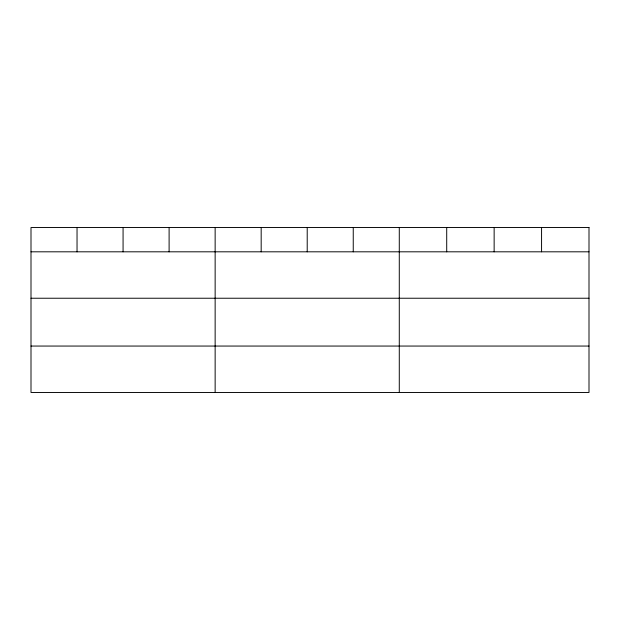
<?xml version="1.0" encoding="UTF-8"?>
<svg xmlns="http://www.w3.org/2000/svg" width="620" height="620" viewBox="0 0 620 620"><rect width="100%" height="100%" fill="white"/><g stroke="black" fill="none" stroke-linecap="round" stroke-linejoin="round"><path stroke-width="0.93" d="M31 251.813L589 251.813M31 298.236L589 298.236M31 346.053L589 346.053M541.57 227.532L541.57 251.813M494.14 227.532L494.14 251.813M446.71 227.532L446.71 251.813M399.28 227.532L399.28 392.468M353.245 227.532L353.245 251.813M307.21 227.532L307.21 251.813M261.175 227.532L261.175 251.813M215.14 227.532L215.14 392.468M169.105 227.532L169.105 251.813M123.07 227.532L123.07 251.813M77.035 227.532L77.035 251.813M589 227.532L31 227.532L31 392.468L589 392.468L589 227.532"/></g></svg>
